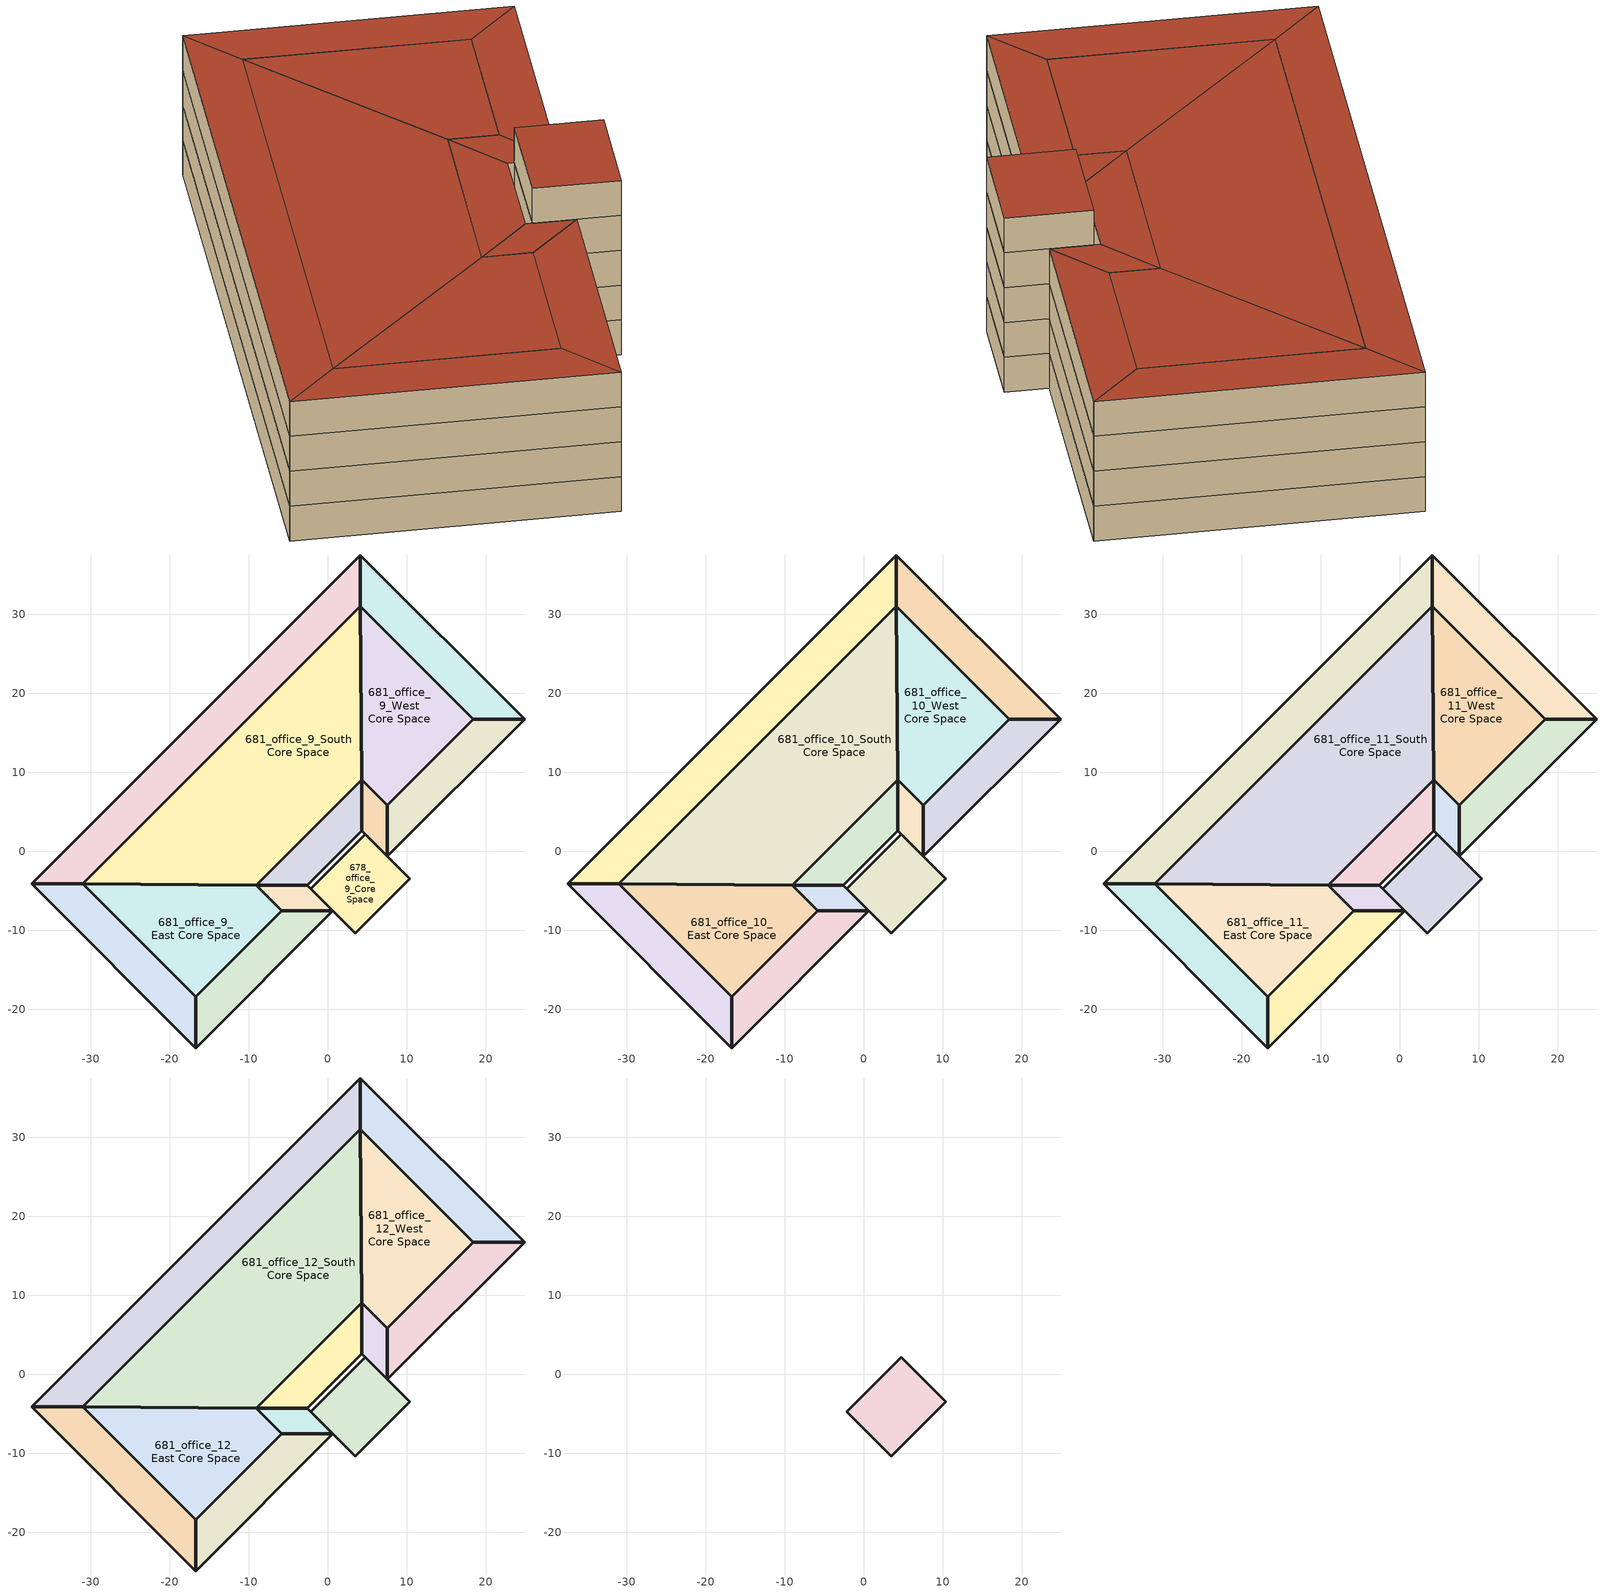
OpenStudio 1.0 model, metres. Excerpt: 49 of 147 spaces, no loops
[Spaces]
678_office_9_Core Space
 floor ground: 3.46,-10.36 -2.14,-4.76 4.76,2.14 10.36,-3.46 z32.92
 wall outside: -2.14,-4.76 3.46,-10.36 10.36,-3.46 4.76,2.14 -2.14,-4.76 z32.92:36.58
 roof outside: 10.36,-3.46 4.76,2.14 -2.14,-4.76 3.46,-10.36 z36.58
681_office_9_West Left Perimeter Space
 floor ground: 4.11,37.49 24.91,16.69 18.44,16.69 4.11,31.02 z32.92
 wall outside: 24.91,16.69 4.11,37.49 4.11,31.02 18.44,16.69 24.91,16.69 z32.92:36.58
 roof outside: 4.11,31.02 18.44,16.69 24.91,16.69 4.11,37.49 z36.58
681_office_9_North Left Perimeter Space
 floor ground: 24.91,16.69 7.56,-0.66 7.56,5.81 18.44,16.69 z32.92
 wall outside: 7.56,-0.66 24.91,16.69 18.44,16.69 7.56,5.81 7.56,-0.66 z32.92:36.58
 roof outside: 18.44,16.69 7.56,5.81 7.56,-0.66 24.91,16.69 z36.58
681_office_9_East Left Perimeter Space
 floor ground: 7.56,-0.66 4.32,2.57 4.32,9.04 7.56,5.81 z32.92
 wall outside: 4.32,2.57 7.56,-0.66 7.56,5.81 4.32,9.04 4.32,2.57 z32.92:36.58
 roof outside: 7.56,5.81 4.32,9.04 4.32,2.57 7.56,-0.66 z36.58
681_office_9_North Lower Perimeter Space
 floor ground: 4.32,2.57 -2.57,-4.32 -9.04,-4.32 4.32,9.04 z32.92
 wall outside: -2.57,-4.32 4.32,2.57 4.32,9.04 -9.04,-4.32 -2.57,-4.32 z32.92:36.58
 roof outside: 4.32,9.04 -9.04,-4.32 -2.57,-4.32 4.32,2.57 z36.58
681_office_9_West Right Perimeter Space
 floor ground: -2.57,-4.32 0.66,-7.56 -5.81,-7.56 -9.04,-4.32 z32.92
 wall outside: 0.66,-7.56 -2.57,-4.32 -9.04,-4.32 -5.81,-7.56 0.66,-7.56 z32.92:36.58
 roof outside: -9.04,-4.32 -5.81,-7.56 0.66,-7.56 -2.57,-4.32 z36.58
681_office_9_North Right Perimeter Space
 floor ground: 0.66,-7.56 -16.69,-24.91 -16.69,-18.44 -5.81,-7.56 z32.92
 wall outside: -16.69,-24.91 0.66,-7.56 -5.81,-7.56 -16.69,-18.44 -16.69,-24.91 z32.92:36.58
 roof outside: -5.81,-7.56 -16.69,-18.44 -16.69,-24.91 0.66,-7.56 z36.58
681_office_9_East Right Perimeter Space
 floor ground: -16.69,-24.91 -37.49,-4.11 -31.02,-4.11 -16.69,-18.44 z32.92
 wall outside: -37.49,-4.11 -16.69,-24.91 -16.69,-18.44 -31.02,-4.11 -37.49,-4.11 z32.92:36.58
 roof outside: -16.69,-18.44 -31.02,-4.11 -37.49,-4.11 -16.69,-24.91 z36.58
681_office_9_South Lower Perimeter Space
 floor ground: -37.49,-4.11 4.11,37.49 4.11,31.02 -31.02,-4.11 z32.92
 wall outside: 4.11,37.49 -37.49,-4.11 -31.02,-4.11 4.11,31.02 4.11,37.49 z32.92:36.58
 roof outside: -31.02,-4.11 4.11,31.02 4.11,37.49 -37.49,-4.11 z36.58
681_office_9_West Core Space
 floor ground: 4.11,31.02 18.44,16.69 7.56,5.81 4.32,9.04 z32.92
 wall outside: 18.44,16.69 4.11,31.02 4.32,9.04 7.56,5.81 18.44,16.69 z32.92:36.58
 roof outside: 4.32,9.04 7.56,5.81 18.44,16.69 4.11,31.02 z36.58
681_office_9_South Core Space
 floor ground: 4.32,9.04 -9.04,-4.32 -31.02,-4.11 4.11,31.02 z32.92
 wall outside: -9.04,-4.32 4.32,9.04 4.11,31.02 -31.02,-4.11 -9.04,-4.32 z32.92:36.58
 roof outside: 4.11,31.02 -31.02,-4.11 -9.04,-4.32 4.32,9.04 z36.58
681_office_9_East Core Space
 floor ground: -9.04,-4.32 -5.81,-7.56 -16.69,-18.44 -31.02,-4.11 z32.92
 wall outside: -5.81,-7.56 -9.04,-4.32 -31.02,-4.11 -16.69,-18.44 -5.81,-7.56 z32.92:36.58
 roof outside: -31.02,-4.11 -16.69,-18.44 -5.81,-7.56 -9.04,-4.32 z36.58
678_office_10_Core Space
 floor ground: 3.46,-10.36 -2.14,-4.76 4.76,2.14 10.36,-3.46 z36.58
 wall outside: -2.14,-4.76 3.46,-10.36 10.36,-3.46 4.76,2.14 -2.14,-4.76 z36.58:40.23
 roof outside: 10.36,-3.46 4.76,2.14 -2.14,-4.76 3.46,-10.36 z40.23
681_office_10_West Left Perimeter Space
 floor ground: 4.11,37.49 24.91,16.69 18.44,16.69 4.11,31.02 z36.58
 wall outside: 24.91,16.69 4.11,37.49 4.11,31.02 18.44,16.69 24.91,16.69 z36.58:40.23
 roof outside: 4.11,31.02 18.44,16.69 24.91,16.69 4.11,37.49 z40.23
681_office_10_North Left Perimeter Space
 floor ground: 24.91,16.69 7.56,-0.66 7.56,5.81 18.44,16.69 z36.58
 wall outside: 7.56,-0.66 24.91,16.69 18.44,16.69 7.56,5.81 7.56,-0.66 z36.58:40.23
 roof outside: 18.44,16.69 7.56,5.81 7.56,-0.66 24.91,16.69 z40.23
681_office_10_East Left Perimeter Space
 floor ground: 7.56,-0.66 4.32,2.57 4.32,9.04 7.56,5.81 z36.58
 wall outside: 4.32,2.57 7.56,-0.66 7.56,5.81 4.32,9.04 4.32,2.57 z36.58:40.23
 roof outside: 7.56,5.81 4.32,9.04 4.32,2.57 7.56,-0.66 z40.23
681_office_10_North Lower Perimeter Space
 floor ground: 4.32,2.57 -2.57,-4.32 -9.04,-4.32 4.32,9.04 z36.58
 wall outside: -2.57,-4.32 4.32,2.57 4.32,9.04 -9.04,-4.32 -2.57,-4.32 z36.58:40.23
 roof outside: 4.32,9.04 -9.04,-4.32 -2.57,-4.32 4.32,2.57 z40.23
681_office_10_West Right Perimeter Space
 floor ground: -2.57,-4.32 0.66,-7.56 -5.81,-7.56 -9.04,-4.32 z36.58
 wall outside: 0.66,-7.56 -2.57,-4.32 -9.04,-4.32 -5.81,-7.56 0.66,-7.56 z36.58:40.23
 roof outside: -9.04,-4.32 -5.81,-7.56 0.66,-7.56 -2.57,-4.32 z40.23
681_office_10_North Right Perimeter Space
 floor ground: 0.66,-7.56 -16.69,-24.91 -16.69,-18.44 -5.81,-7.56 z36.58
 wall outside: -16.69,-24.91 0.66,-7.56 -5.81,-7.56 -16.69,-18.44 -16.69,-24.91 z36.58:40.23
 roof outside: -5.81,-7.56 -16.69,-18.44 -16.69,-24.91 0.66,-7.56 z40.23
681_office_10_East Right Perimeter Space
 floor ground: -16.69,-24.91 -37.49,-4.11 -31.02,-4.11 -16.69,-18.44 z36.58
 wall outside: -37.49,-4.11 -16.69,-24.91 -16.69,-18.44 -31.02,-4.11 -37.49,-4.11 z36.58:40.23
 roof outside: -16.69,-18.44 -31.02,-4.11 -37.49,-4.11 -16.69,-24.91 z40.23
681_office_10_South Lower Perimeter Space
 floor ground: -37.49,-4.11 4.11,37.49 4.11,31.02 -31.02,-4.11 z36.58
 wall outside: 4.11,37.49 -37.49,-4.11 -31.02,-4.11 4.11,31.02 4.11,37.49 z36.58:40.23
 roof outside: -31.02,-4.11 4.11,31.02 4.11,37.49 -37.49,-4.11 z40.23
681_office_10_West Core Space
 floor ground: 4.11,31.02 18.44,16.69 7.56,5.81 4.32,9.04 z36.58
 wall outside: 18.44,16.69 4.11,31.02 4.32,9.04 7.56,5.81 18.44,16.69 z36.58:40.23
 roof outside: 4.32,9.04 7.56,5.81 18.44,16.69 4.11,31.02 z40.23
681_office_10_South Core Space
 floor ground: 4.32,9.04 -9.04,-4.32 -31.02,-4.11 4.11,31.02 z36.58
 wall outside: -9.04,-4.32 4.32,9.04 4.11,31.02 -31.02,-4.11 -9.04,-4.32 z36.58:40.23
 roof outside: 4.11,31.02 -31.02,-4.11 -9.04,-4.32 4.32,9.04 z40.23
681_office_10_East Core Space
 floor ground: -9.04,-4.32 -5.81,-7.56 -16.69,-18.44 -31.02,-4.11 z36.58
 wall outside: -5.81,-7.56 -9.04,-4.32 -31.02,-4.11 -16.69,-18.44 -5.81,-7.56 z36.58:40.23
 roof outside: -31.02,-4.11 -16.69,-18.44 -5.81,-7.56 -9.04,-4.32 z40.23
678_office_11_Core Space
 floor ground: 3.46,-10.36 -2.14,-4.76 4.76,2.14 10.36,-3.46 z40.23
 wall outside: -2.14,-4.76 3.46,-10.36 10.36,-3.46 4.76,2.14 -2.14,-4.76 z40.23:43.89
 roof outside: 10.36,-3.46 4.76,2.14 -2.14,-4.76 3.46,-10.36 z43.89
681_office_11_West Left Perimeter Space
 floor ground: 4.11,37.49 24.91,16.69 18.44,16.69 4.11,31.02 z40.23
 wall outside: 24.91,16.69 4.11,37.49 4.11,31.02 18.44,16.69 24.91,16.69 z40.23:43.89
 roof outside: 4.11,31.02 18.44,16.69 24.91,16.69 4.11,37.49 z43.89
681_office_11_North Left Perimeter Space
 floor ground: 24.91,16.69 7.56,-0.66 7.56,5.81 18.44,16.69 z40.23
 wall outside: 7.56,-0.66 24.91,16.69 18.44,16.69 7.56,5.81 7.56,-0.66 z40.23:43.89
 roof outside: 18.44,16.69 7.56,5.81 7.56,-0.66 24.91,16.69 z43.89
681_office_11_East Left Perimeter Space
 floor ground: 7.56,-0.66 4.32,2.57 4.32,9.04 7.56,5.81 z40.23
 wall outside: 4.32,2.57 7.56,-0.66 7.56,5.81 4.32,9.04 4.32,2.57 z40.23:43.89
 roof outside: 7.56,5.81 4.32,9.04 4.32,2.57 7.56,-0.66 z43.89
681_office_11_North Lower Perimeter Space
 floor ground: 4.32,2.57 -2.57,-4.32 -9.04,-4.32 4.32,9.04 z40.23
 wall outside: -2.57,-4.32 4.32,2.57 4.32,9.04 -9.04,-4.32 -2.57,-4.32 z40.23:43.89
 roof outside: 4.32,9.04 -9.04,-4.32 -2.57,-4.32 4.32,2.57 z43.89
681_office_11_West Right Perimeter Space
 floor ground: -2.57,-4.32 0.66,-7.56 -5.81,-7.56 -9.04,-4.32 z40.23
 wall outside: 0.66,-7.56 -2.57,-4.32 -9.04,-4.32 -5.81,-7.56 0.66,-7.56 z40.23:43.89
 roof outside: -9.04,-4.32 -5.81,-7.56 0.66,-7.56 -2.57,-4.32 z43.89
681_office_11_North Right Perimeter Space
 floor ground: 0.66,-7.56 -16.69,-24.91 -16.69,-18.44 -5.81,-7.56 z40.23
 wall outside: -16.69,-24.91 0.66,-7.56 -5.81,-7.56 -16.69,-18.44 -16.69,-24.91 z40.23:43.89
 roof outside: -5.81,-7.56 -16.69,-18.44 -16.69,-24.91 0.66,-7.56 z43.89
681_office_11_East Right Perimeter Space
 floor ground: -16.69,-24.91 -37.49,-4.11 -31.02,-4.11 -16.69,-18.44 z40.23
 wall outside: -37.49,-4.11 -16.69,-24.91 -16.69,-18.44 -31.02,-4.11 -37.49,-4.11 z40.23:43.89
 roof outside: -16.69,-18.44 -31.02,-4.11 -37.49,-4.11 -16.69,-24.91 z43.89
681_office_11_South Lower Perimeter Space
 floor ground: -37.49,-4.11 4.11,37.49 4.11,31.02 -31.02,-4.11 z40.23
 wall outside: 4.11,37.49 -37.49,-4.11 -31.02,-4.11 4.11,31.02 4.11,37.49 z40.23:43.89
 roof outside: -31.02,-4.11 4.11,31.02 4.11,37.49 -37.49,-4.11 z43.89
681_office_11_West Core Space
 floor ground: 4.11,31.02 18.44,16.69 7.56,5.81 4.32,9.04 z40.23
 wall outside: 18.44,16.69 4.11,31.02 4.32,9.04 7.56,5.81 18.44,16.69 z40.23:43.89
 roof outside: 4.32,9.04 7.56,5.81 18.44,16.69 4.11,31.02 z43.89
681_office_11_South Core Space
 floor ground: 4.32,9.04 -9.04,-4.32 -31.02,-4.11 4.11,31.02 z40.23
 wall outside: -9.04,-4.32 4.32,9.04 4.11,31.02 -31.02,-4.11 -9.04,-4.32 z40.23:43.89
 roof outside: 4.11,31.02 -31.02,-4.11 -9.04,-4.32 4.32,9.04 z43.89
681_office_11_East Core Space
 floor ground: -9.04,-4.32 -5.81,-7.56 -16.69,-18.44 -31.02,-4.11 z40.23
 wall outside: -5.81,-7.56 -9.04,-4.32 -31.02,-4.11 -16.69,-18.44 -5.81,-7.56 z40.23:43.89
 roof outside: -31.02,-4.11 -16.69,-18.44 -5.81,-7.56 -9.04,-4.32 z43.89
678_office_12_Core Space
 floor ground: 3.46,-10.36 -2.14,-4.76 4.76,2.14 10.36,-3.46 z43.89
 wall outside: -2.14,-4.76 3.46,-10.36 10.36,-3.46 4.76,2.14 -2.14,-4.76 z43.89:47.55
 roof outside: 10.36,-3.46 4.76,2.14 -2.14,-4.76 3.46,-10.36 z47.55
681_office_12_West Left Perimeter Space
 floor ground: 4.11,37.49 24.91,16.69 18.44,16.69 4.11,31.02 z43.89
 wall outside: 24.91,16.69 4.11,37.49 4.11,31.02 18.44,16.69 24.91,16.69 z43.89:47.55
 roof outside: 4.11,31.02 18.44,16.69 24.91,16.69 4.11,37.49 z47.55
681_office_12_North Left Perimeter Space
 floor ground: 24.91,16.69 7.56,-0.66 7.56,5.81 18.44,16.69 z43.89
 wall outside: 7.56,-0.66 24.91,16.69 18.44,16.69 7.56,5.81 7.56,-0.66 z43.89:47.55
 roof outside: 18.44,16.69 7.56,5.81 7.56,-0.66 24.91,16.69 z47.55
681_office_12_East Left Perimeter Space
 floor ground: 7.56,-0.66 4.32,2.57 4.32,9.04 7.56,5.81 z43.89
 wall outside: 4.32,2.57 7.56,-0.66 7.56,5.81 4.32,9.04 4.32,2.57 z43.89:47.55
 roof outside: 7.56,5.81 4.32,9.04 4.32,2.57 7.56,-0.66 z47.55
681_office_12_North Lower Perimeter Space
 floor ground: 4.32,2.57 -2.57,-4.32 -9.04,-4.32 4.32,9.04 z43.89
 wall outside: -2.57,-4.32 4.32,2.57 4.32,9.04 -9.04,-4.32 -2.57,-4.32 z43.89:47.55
 roof outside: 4.32,9.04 -9.04,-4.32 -2.57,-4.32 4.32,2.57 z47.55
681_office_12_West Right Perimeter Space
 floor ground: -2.57,-4.32 0.66,-7.56 -5.81,-7.56 -9.04,-4.32 z43.89
 wall outside: 0.66,-7.56 -2.57,-4.32 -9.04,-4.32 -5.81,-7.56 0.66,-7.56 z43.89:47.55
 roof outside: -9.04,-4.32 -5.81,-7.56 0.66,-7.56 -2.57,-4.32 z47.55
681_office_12_North Right Perimeter Space
 floor ground: 0.66,-7.56 -16.69,-24.91 -16.69,-18.44 -5.81,-7.56 z43.89
 wall outside: -16.69,-24.91 0.66,-7.56 -5.81,-7.56 -16.69,-18.44 -16.69,-24.91 z43.89:47.55
 roof outside: -5.81,-7.56 -16.69,-18.44 -16.69,-24.91 0.66,-7.56 z47.55
681_office_12_East Right Perimeter Space
 floor ground: -16.69,-24.91 -37.49,-4.11 -31.02,-4.11 -16.69,-18.44 z43.89
 wall outside: -37.49,-4.11 -16.69,-24.91 -16.69,-18.44 -31.02,-4.11 -37.49,-4.11 z43.89:47.55
 roof outside: -16.69,-18.44 -31.02,-4.11 -37.49,-4.11 -16.69,-24.91 z47.55
681_office_12_South Lower Perimeter Space
 floor ground: -37.49,-4.11 4.11,37.49 4.11,31.02 -31.02,-4.11 z43.89
 wall outside: 4.11,37.49 -37.49,-4.11 -31.02,-4.11 4.11,31.02 4.11,37.49 z43.89:47.55
 roof outside: -31.02,-4.11 4.11,31.02 4.11,37.49 -37.49,-4.11 z47.55
681_office_12_West Core Space
 floor ground: 4.11,31.02 18.44,16.69 7.56,5.81 4.32,9.04 z43.89
 wall outside: 18.44,16.69 4.11,31.02 4.32,9.04 7.56,5.81 18.44,16.69 z43.89:47.55
 roof outside: 4.32,9.04 7.56,5.81 18.44,16.69 4.11,31.02 z47.55
681_office_12_South Core Space
 floor ground: 4.32,9.04 -9.04,-4.32 -31.02,-4.11 4.11,31.02 z43.89
 wall outside: -9.04,-4.32 4.32,9.04 4.11,31.02 -31.02,-4.11 -9.04,-4.32 z43.89:47.55
 roof outside: 4.11,31.02 -31.02,-4.11 -9.04,-4.32 4.32,9.04 z47.55
681_office_12_East Core Space
 floor ground: -9.04,-4.32 -5.81,-7.56 -16.69,-18.44 -31.02,-4.11 z43.89
 wall outside: -5.81,-7.56 -9.04,-4.32 -31.02,-4.11 -16.69,-18.44 -5.81,-7.56 z43.89:47.55
 roof outside: -31.02,-4.11 -16.69,-18.44 -5.81,-7.56 -9.04,-4.32 z47.55
678_office_13_Core Space
 floor ground: 3.46,-10.36 -2.14,-4.76 4.76,2.14 10.36,-3.46 z47.55
 wall outside: -2.14,-4.76 3.46,-10.36 10.36,-3.46 4.76,2.14 -2.14,-4.76 z47.55:51.21
 roof outside: 10.36,-3.46 4.76,2.14 -2.14,-4.76 3.46,-10.36 z51.21
[Building]
Building 1: Default Construction Set=Default Construction Set 1
[Construction]
INT-FLOOR-TOPSIDE: 1/2IN Gypsum, 4IN CONCRETE HW, CP02 CARPET PAD
INT-FLOOR-UNDERSIDE: CP02 CARPET PAD, 4IN CONCRETE HW, 1/2IN Gypsum
Standard_Int-Wall: 1/2IN Gypsum, 1/2IN Gypsum
[Material] Thermal Absorptance=0.9
Name | Roughness | Thickness {m} | Conductivity {W/m-K} | Density {kg/m3} | Specific Heat {J/kg-K} | Solar Absorptance | Visible Absorptance
1/2IN Gypsum | Smooth | 0.0127 | 0.16 | 784.9 | 830 | 0.92 | 0.92
4IN CONCRETE HW | Rough | 0.1016 | 1.311 | 2240 | 836.8 | 0.7 | 0.7
[Material:NoMass]
CP02 CARPET PAD: Roughness=VeryRough; Thermal Resistance {m2-K/W}=0.2165; Thermal Absorptance=0.9; Solar Absorptance=0.7; Visible Absorptance=0.8
[DefaultSurfaceConstructions]
Default Surface Constructions 1: Floor Construction=INT-FLOOR-TOPSIDE; Wall Construction=Standard_Int-Wall; Roof Ceiling Construction=INT-FLOOR-UNDERSIDE
[DefaultConstructionSet]
Default Construction Set 1: Default Interior Surface Constructions=Default Surface Constructions 1
[BuildingStory] Nominal Floor to Floor Height {m}=3.6576
Name | Nominal Z Coordinate {m}
Story 9; Story 24 | 29.2608
Story 10; Story 25 | 32.9184
Story 11; Story 26 | 36.576
Story 12; Story 27 | 40.2336
Story 13 | 43.8912
[ThermalZone] Use Ideal Air Loads=No
Thermal Zone 9; Thermal Zone 10; Thermal Zone 11; Thermal Zone 12; Thermal Zone 13; 681_office_9_West Left Perimeter; 681_office_9_North Left Perimeter; 681_office_9_East Left Perimeter; 681_office_9_North Lower Perimeter; 681_office_9_West Right Perimeter; 681_office_9_North Right Perimeter; 681_office_9_East Right Perimeter; 681_office_9_South Lower Perimeter; 681_office_9_West Core; 681_office_9_South Core; 681_office_9_East Core; 681_office_10_West Left Perimeter; 681_office_10_North Left Perimeter; 681_office_10_East Left Perimeter; 681_office_10_North Lower Perimeter; 681_office_10_West Right Perimeter; 681_office_10_North Right Perimeter; 681_office_10_East Right Perimeter; 681_office_10_South Lower Perimeter; 681_office_10_West Core; 681_office_10_South Core; 681_office_10_East Core; 681_office_11_West Left Perimeter; 681_office_11_North Left Perimeter; 681_office_11_East Left Perimeter; 681_office_11_North Lower Perimeter; 681_office_11_West Right Perimeter; 681_office_11_North Right Perimeter; 681_office_11_East Right Perimeter; 681_office_11_South Lower Perimeter; 681_office_11_West Core; 681_office_11_South Core; 681_office_11_East Core; 681_office_12_West Left Perimeter; 681_office_12_North Left Perimeter; 681_office_12_East Left Perimeter; 681_office_12_North Lower Perimeter; 681_office_12_West Right Perimeter; 681_office_12_North Right Perimeter; 681_office_12_East Right Perimeter; 681_office_12_South Lower Perimeter; 681_office_12_West Core; 681_office_12_South Core; 681_office_12_East Core
[Sizing:Zone] Zone Cooling Design Supply Air Temperature {C}=14; Zone Heating Design Supply Air Temperature {C}=40; Zone Cooling Design Supply Air Humidity Ratio {kg-H2O/kg-air}=0.0085; Zone Heating Design Supply Air Humidity Ratio {kg-H2O/kg-air}=0.008; Cooling Design Air Flow Method=DesignDay; Heating Design Air Flow Method=DesignDay
681_office_9_West Core; 681_office_9_South Core; 681_office_9_East Core; 681_office_10_West Left Perimeter; 681_office_10_North Left Perimeter; 681_office_10_East Left Perimeter; 681_office_10_North Lower Perimeter; 681_office_10_West Right Perimeter; 681_office_10_North Right Perimeter; 681_office_10_East Right Perimeter; 681_office_10_South Lower Perimeter; 681_office_10_West Core; 681_office_10_South Core; 681_office_10_East Core; 681_office_11_West Left Perimeter; 681_office_11_North Left Perimeter; 681_office_11_East Left Perimeter; 681_office_11_North Lower Perimeter; 681_office_11_West Right Perimeter; 681_office_11_North Right Perimeter; 681_office_11_East Right Perimeter; 681_office_11_South Lower Perimeter; 681_office_11_West Core; 681_office_11_South Core; 681_office_11_East Core; 681_office_12_West Left Perimeter; 681_office_12_North Left Perimeter; 681_office_12_East Left Perimeter; 681_office_12_North Lower Perimeter; 681_office_12_West Right Perimeter; 681_office_12_North Right Perimeter; 681_office_12_East Right Perimeter; 681_office_12_South Lower Perimeter; 681_office_12_West Core; 681_office_12_South Core; 681_office_12_East Core
[Space]
Name | Building Story | Thermal Zone
678_office_9_Core Space | Story 9 | Thermal Zone 9
678_office_10_Core Space | Story 10 | Thermal Zone 10
678_office_11_Core Space | Story 11 | Thermal Zone 11
678_office_12_Core Space | Story 12 | Thermal Zone 12
678_office_13_Core Space | Story 13 | Thermal Zone 13
681_office_9_West Left Perimeter Space | Story 24 | 681_office_9_West Left Perimeter
681_office_9_North Left Perimeter Space | Story 24 | 681_office_9_North Left Perimeter
681_office_9_East Left Perimeter Space | Story 24 | 681_office_9_East Left Perimeter
681_office_9_North Lower Perimeter Space | Story 24 | 681_office_9_North Lower Perimeter
681_office_9_West Right Perimeter Space | Story 24 | 681_office_9_West Right Perimeter
681_office_9_North Right Perimeter Space | Story 24 | 681_office_9_North Right Perimeter
681_office_9_East Right Perimeter Space | Story 24 | 681_office_9_East Right Perimeter
681_office_9_South Lower Perimeter Space | Story 24 | 681_office_9_South Lower Perimeter
681_office_9_West Core Space | Story 24 | 681_office_9_West Core
681_office_9_South Core Space | Story 24 | 681_office_9_South Core
681_office_9_East Core Space | Story 24 | 681_office_9_East Core
681_office_10_West Left Perimeter Space | Story 25 | 681_office_10_West Left Perimeter
681_office_10_North Left Perimeter Space | Story 25 | 681_office_10_North Left Perimeter
681_office_10_East Left Perimeter Space | Story 25 | 681_office_10_East Left Perimeter
681_office_10_North Lower Perimeter Space | Story 25 | 681_office_10_North Lower Perimeter
681_office_10_West Right Perimeter Space | Story 25 | 681_office_10_West Right Perimeter
681_office_10_North Right Perimeter Space | Story 25 | 681_office_10_North Right Perimeter
681_office_10_East Right Perimeter Space | Story 25 | 681_office_10_East Right Perimeter
681_office_10_South Lower Perimeter Space | Story 25 | 681_office_10_South Lower Perimeter
681_office_10_West Core Space | Story 25 | 681_office_10_West Core
681_office_10_South Core Space | Story 25 | 681_office_10_South Core
681_office_10_East Core Space | Story 25 | 681_office_10_East Core
681_office_11_West Left Perimeter Space | Story 26 | 681_office_11_West Left Perimeter
681_office_11_North Left Perimeter Space | Story 26 | 681_office_11_North Left Perimeter
681_office_11_East Left Perimeter Space | Story 26 | 681_office_11_East Left Perimeter
681_office_11_North Lower Perimeter Space | Story 26 | 681_office_11_North Lower Perimeter
681_office_11_West Right Perimeter Space | Story 26 | 681_office_11_West Right Perimeter
681_office_11_North Right Perimeter Space | Story 26 | 681_office_11_North Right Perimeter
681_office_11_East Right Perimeter Space | Story 26 | 681_office_11_East Right Perimeter
681_office_11_South Lower Perimeter Space | Story 26 | 681_office_11_South Lower Perimeter
681_office_11_West Core Space | Story 26 | 681_office_11_West Core
681_office_11_South Core Space | Story 26 | 681_office_11_South Core
681_office_11_East Core Space | Story 26 | 681_office_11_East Core
681_office_12_West Left Perimeter Space | Story 27 | 681_office_12_West Left Perimeter
681_office_12_North Left Perimeter Space | Story 27 | 681_office_12_North Left Perimeter
681_office_12_East Left Perimeter Space | Story 27 | 681_office_12_East Left Perimeter
681_office_12_North Lower Perimeter Space | Story 27 | 681_office_12_North Lower Perimeter
681_office_12_West Right Perimeter Space | Story 27 | 681_office_12_West Right Perimeter
681_office_12_North Right Perimeter Space | Story 27 | 681_office_12_North Right Perimeter
681_office_12_East Right Perimeter Space | Story 27 | 681_office_12_East Right Perimeter
681_office_12_South Lower Perimeter Space | Story 27 | 681_office_12_South Lower Perimeter
681_office_12_West Core Space | Story 27 | 681_office_12_West Core
681_office_12_South Core Space | Story 27 | 681_office_12_South Core
681_office_12_East Core Space | Story 27 | 681_office_12_East Core
